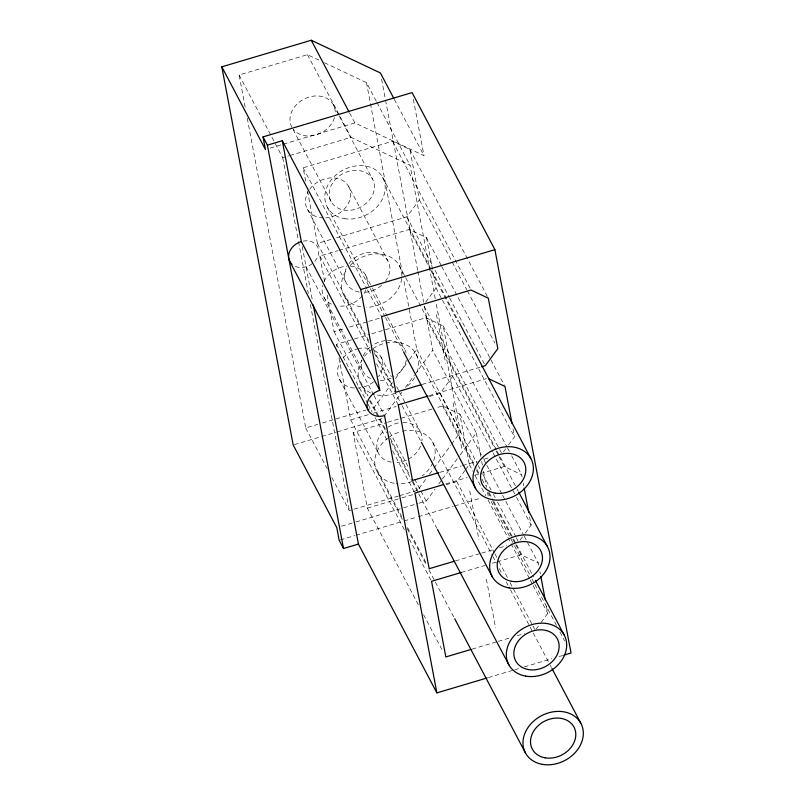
<?xml version="1.0" encoding="UTF-8"?>
<svg xmlns="http://www.w3.org/2000/svg" width="805" height="805" viewBox="0 0 805 805"><rect width="100%" height="100%" fill="white"/><g stroke="black" fill="none" stroke-linecap="round" stroke-linejoin="round"><path stroke-width="0.6" stroke-dasharray="4.03 3.02" d="M336.5 237.767L406.857 216.867L419.385 199.831L409.866 149.408L392.578 141.237L303.143 167.812L306.142 183.661M425.714 302.086L436.038 288.059L432.788 270.842M392.508 382.556L374.073 407.632L366.879 409.765M395.456 378.551L408.729 360.499M409.473 359.493L416.849 349.471L403.557 279.043M384.106 416.396L401.786 392.347M405.468 387.336L414.313 375.311M415.048 374.305L432.738 350.266L423.893 303.425M429.427 396.523L440.164 393.333L452.692 376.297L443.173 325.874L425.885 317.703L371.035 334.005M399.672 495.639L417.664 490.295L426.509 478.261M429.457 474.256L433.15 469.235M433.885 468.238L450.84 445.175M451.585 444.169L460.43 432.134L435.948 302.408M419.063 503.195L426.217 501.062L435.052 489.038M438.745 484.026L441.693 480.022M442.428 479.025L459.373 455.972M460.108 454.976L476.319 432.929L432.738 350.266M446.081 484.751L456.817 481.561L464.918 470.543M465.662 469.546L469.345 464.535L459.826 414.112L442.539 405.941L435.384 408.065M503.437 451.897L505.651 448.888M508.589 444.883L514.486 436.863L512.865 428.26M520.09 540.125L524.508 534.117M525.252 533.111L531.139 525.102L529.519 516.488M536.009 629.369L540.427 623.352M541.161 622.356L547.792 613.33L546.172 604.726M245.163 107.085L239.105 74.996L307.46 54.69L318.81 60.053M270.178 148.07L282.102 144.528M283.29 144.176L354.844 122.913L423.983 155.617L413.015 97.536M239.105 74.996L282.696 157.669L288.683 155.888M289.891 155.526L351.05 137.353L410.057 165.267L435.716 301.171M307.52 190.986L317.422 243.442L331.73 239.186M324.636 281.659L319.796 256.04L337.687 250.727M338.875 250.375L409.232 229.465L426.519 237.646L441.16 265.409M327.162 295.073L334.075 331.67L344.802 328.48M349.571 327.061L367.462 321.748M368.66 321.396L380.584 317.854M336.913 346.714L336.45 344.278L353.143 339.318M354.341 338.965L369.837 334.357M422.112 384.438L480.535 367.08M247.256 118.194L305.719 427.938L317.713 424.376M322.513 422.947L365.681 410.117M429.256 395.627L486.492 378.622M338.986 357.692L350.728 419.908L368.61 414.595M373.389 413.176L396.04 406.445M294.389 444.622L320.621 436.823M321.809 436.471L336.128 432.215M337.315 431.862L382.627 418.399M418.318 604.746L367.382 508.136L353.103 432.506L386.491 422.595M387.688 422.233L434.197 408.417M439.953 472.324L461.416 465.944M462.613 465.592L476.922 461.335M484.077 459.212L490.034 457.441M331.871 477.536L349.31 510.601L398.475 496.001M445.91 483.865L467.373 477.486M474.527 475.363L479.297 473.944M480.494 473.592L504.343 466.508L521.63 474.678L522.324 478.371M367.382 508.136L400.769 498.215M401.967 497.862L413.891 494.32M341.551 526.218L354.663 522.324M355.86 521.972L402.369 508.156M403.557 507.794L417.865 503.548M340.364 539.883L354.784 535.597M355.991 535.245L402.872 521.318M404.07 520.956L417.292 517.031M418.499 516.669L453.356 506.315M454.563 505.953L481.008 498.094M455.419 560.914L480.454 553.468M481.652 553.115L493.576 549.573M499.533 547.803L506.687 545.679M461.376 572.456L485.224 565.372M492.378 563.238L495.95 562.182M497.148 561.82L520.996 554.736L538.283 562.916L538.746 565.372M472.072 649.142L497.108 641.706M498.305 641.354L509.032 638.164M517.384 635.678L524.538 633.555M488.383 677.579L513.54 670.102M514.737 669.75L519.527 668.321M524.317 666.902L551.868 658.711M559.052 656.578L562.645 655.512M324.485 62.74L366.476 82.603L376.358 101.339M394.339 99.407L423.983 155.617M409.866 149.408L488.323 298.212M376.931 102.446L410.057 165.267M392.578 141.237L470.452 288.925M419.385 199.831L466.809 289.78M467.393 290.887L494.904 343.081M441.744 266.515L490.336 358.678M490.919 359.795L504.383 385.333M406.857 216.867L432.617 265.72M434.962 270.168L449.009 296.814M449.593 297.93L485.304 365.661M349.612 113.002L354.844 122.913M382.566 177.251L431.178 269.464M431.762 270.571L458.709 321.678M409.232 229.465L430.313 269.444M430.896 270.55L457.824 321.638M436.038 288.059L441.895 299.168M442.478 300.275L514.486 436.863M307.46 54.69L351.05 137.353M333.28 104.66L338.543 114.652M339.136 115.769L372.504 179.062M443.173 325.874L506.989 446.916M507.573 448.023L509.334 451.364M511.668 455.801L521.63 474.678M424.094 306.212L499.04 448.345M499.623 449.452L501.374 452.782M399.22 265.489L405.076 276.598M405.66 277.705L496.454 449.904M497.037 451.011L516.367 487.679M516.951 488.786L518.118 491.01M425.885 317.703L495.558 449.844M496.142 450.961L498.486 455.399M499.07 456.505L504.343 466.508M452.692 376.297L492.499 451.806M493.083 452.923L515.925 496.222M516.508 497.339L531.139 525.102M309.734 189.235A23.566 18.948 -27.8 0 1 348.746 186.589L387.97 260.991M459.826 414.112L483.242 458.528M483.835 459.645L486.17 464.083M486.753 465.189L501.978 494.069M502.562 495.176L523.642 535.154M524.226 536.261L538.283 562.916M440.164 393.333L477.637 464.405M478.22 465.511L479.971 468.842M482.899 474.397L491.1 489.943M493.445 494.381L495.196 497.711M497.54 502.159L515.693 536.583M516.277 537.69L518.611 542.127M416.849 349.471L460.43 432.134M415.873 353.727L476.198 468.148M476.791 469.265L479.126 473.702M482.064 479.257L485.576 485.928M489.088 492.59L493.193 500.368M493.777 501.475L513.107 538.143M513.691 539.249L516.035 543.697M516.619 544.804L533.604 577.024M442.539 405.941L474.155 465.904M476.5 470.341L478.844 474.789M488.212 492.549L490.547 496.997M492.891 501.435L512.211 538.082M512.795 539.189L515.14 543.637M515.723 544.744L520.996 554.736M491.131 501.485L513.882 544.623M514.455 545.73L531.37 577.809M531.954 578.916L534.289 583.333M534.872 584.44L556.446 625.364M559.948 632.006L564.617 640.85M293.101 129.504L331.157 201.683M469.345 464.535L472.857 471.197M475.202 475.634L485.737 495.628M488.082 500.066L529.65 578.906M530.233 580.023L532.578 584.46M533.162 585.567L547.792 613.33M365.4 274.827L371.84 287.043M372.423 288.15L387.054 315.912M387.648 317.019L404.623 349.229M327.434 207.418L384.84 316.285M385.424 317.401L402.993 350.728M303.143 167.812L366.959 288.844M367.543 289.961L381.6 316.607M456.817 481.561L494.29 552.633M494.874 553.749L498.386 560.411M498.969 561.518L507.754 578.171M510.098 582.619L532.346 624.811M532.93 625.928L535.275 630.365M432.526 441.955L492.268 555.269M492.851 556.386L496.373 563.047M499.301 568.602L501.646 573.049M506.325 581.935L508.086 585.265M510.43 589.713L532.689 631.925M533.272 633.042L549.674 664.145M550.258 665.252L551.425 667.476M307.399 209.209L346.623 283.612M380.856 356.756L391.401 376.75M396.664 386.742L399.008 391.18M399.592 392.297L405.448 403.396M406.032 404.513L420.089 431.158M317.422 243.442L369.525 342.266M373.037 348.927L393.534 387.799M344.087 295.646L369.274 343.423M374.546 353.415L401.494 404.523M402.077 405.629L421.407 442.297M319.796 256.04L371.316 353.757M376.589 363.759L398.254 404.845M324.053 297.448L363.276 371.85M306.081 266.777L373.409 394.48M373.993 395.587L384.538 415.571M389.6 431.621L408.779 467.997M414.595 479.015L420.401 490.044M420.985 491.141L426.217 501.062M334.075 331.67L368.036 396.08M370.37 400.518L385.595 429.387M390.284 438.272L409.604 474.92M413.015 481.481L417.664 490.295M360.741 383.884L367.191 396.11M369.525 400.548L386.511 432.768M391.2 441.653L411.697 480.535M412.291 481.652L418.147 492.761M418.731 493.868L436.884 528.311M336.45 344.278L367.483 403.134M368.066 404.241L372.172 412.019M375.09 417.564L387.386 440.888M392.659 450.881L414.907 493.073M339.509 379.376L378.742 453.779M350.728 419.908L401.665 516.518M407.521 527.617L426.841 564.265M377.394 472.122L402.581 519.889M407.27 528.774L426.6 565.442M428.944 569.88L434.801 580.989M435.384 582.106L454.131 617.656M353.103 432.506L404.633 530.233M409.312 539.119L431.561 581.311M423.591 614.748L442.911 651.386M305.719 427.938L327.222 468.721M523.25 483.282L523.713 485.747M539.903 571.52L540.366 573.985M476.319 432.929L480.756 456.405M481.682 461.356L482.386 465.059M483.553 471.237L486.582 487.307M487.518 492.247L488.212 495.95M426.519 237.646L432.557 269.615M436.441 314.534L445.638 363.236M453.094 402.762L462.291 451.464M469.748 491L478.945 539.702M486.401 579.238L495.598 627.94M381.56 79.111L385.283 98.834M385.515 100.072L417.614 270.148M417.845 271.386L423.661 302.197M366.476 82.603L370.209 102.376M370.441 103.603L402.621 274.103M302.227 246.37L312.592 301.281M282.696 157.669L298.293 240.353M298.534 241.581L308.315 293.412M310.408 304.521L349.31 510.601M402.923 422.434A23.566 18.948 -27.8 0 1 421.931 440.949M420.562 446.171A23.566 18.948 -27.8 0 1 408.648 459.011M406.434 460.108A23.566 18.948 -27.8 0 1 397.076 462.452M391.321 462.161A23.566 18.948 -27.8 0 1 385.142 429.417M388.07 427.193A23.566 18.948 -27.8 0 1 401.755 422.484M348.957 263.627A23.566 18.948 -27.8 0 1 380.584 254.239A23.566 18.948 -27.8 0 1 385.625 280.975M381.57 285.352A23.566 18.948 -27.8 0 1 364.957 292.285M359.211 292.004A23.566 18.948 -27.8 0 1 346.15 268.598M348.746 186.589A23.566 18.948 -27.8 0 1 325.733 217.883M323.389 217.934A23.566 18.948 -27.8 0 1 307.882 192.164M350.125 265.539A31.425 25.257 -27.8 0 1 383.321 254.471A31.425 25.257 -27.8 0 1 401.836 276.226M401.685 278.54A31.425 25.257 -27.8 0 1 366.305 307.289M360.871 306.836A31.425 25.257 -27.8 0 1 347.207 269.011M406.314 360.056A23.566 18.948 -27.8 0 1 393.182 377.082M390.978 378.169A23.566 18.948 -27.8 0 1 379.276 380.574M370.662 378.602A23.566 18.948 -27.8 0 1 361.797 359.966M363.246 355.82A23.566 18.948 -27.8 0 1 372.604 345.265M374.717 343.997A23.566 18.948 -27.8 0 1 386.289 340.555M387.457 340.505A23.566 18.948 -27.8 0 1 406.032 352.681M402.44 431.239A31.425 25.257 -27.8 0 1 433.603 460.832M432.738 462.945A31.425 25.257 -27.8 0 1 422.192 475.906M411.929 481.521A31.425 25.257 -27.8 0 1 396.302 483.594M394.178 483.302A31.425 25.257 -27.8 0 1 374.989 464.948A31.425 25.257 -27.8 0 1 387.728 438.172M388.674 437.477A31.425 25.257 -27.8 0 1 400.206 431.832M372.987 348.575A31.425 25.257 -27.8 0 1 407.803 345.647A31.425 25.257 -27.8 0 1 416.507 373.741M414.585 377.595A31.425 25.257 -27.8 0 1 405.539 387.668M395.275 393.283A31.425 25.257 -27.8 0 1 372.785 393.806M370.592 392.89A31.425 25.257 -27.8 0 1 362.039 360.006M364.534 356.353A31.425 25.257 -27.8 0 1 372.021 349.239M303.294 241.098A15.708 12.628 -27.8 0 1 317.854 247.366A15.708 12.628 -27.8 0 1 313.215 262.873M312.431 263.517A15.708 12.628 -27.8 0 1 294.841 266.214M374.406 350.477A23.566 18.948 -27.8 0 1 378.521 376.74M373.52 381.892A23.566 18.948 -27.8 0 1 357.843 388.05M354.351 388.04A23.566 18.948 -27.8 0 1 340.565 361.334M343.343 357.561A23.566 18.948 -27.8 0 1 356.615 349.159M357.782 348.837A23.566 18.948 -27.8 0 1 370.441 348.867M350.557 266.163A23.566 18.948 -27.8 0 1 367.241 284.618M365.873 289.84A23.566 18.948 -27.8 0 1 363.055 294.811M362.341 295.737A23.566 18.948 -27.8 0 1 337.748 306.001M331.439 304.199A23.566 18.948 -27.8 0 1 322.574 285.564M324.023 281.418A23.566 18.948 -27.8 0 1 347.066 266.153M291.933 127.281A23.566 18.948 -27.8 0 1 308.456 97.244A23.566 18.948 -27.8 0 1 335.212 113.404M334.478 117.59A23.566 18.948 -27.8 0 1 315.882 134.968A23.566 18.948 -27.8 0 1 293.312 129.343M344.218 218.598A31.425 25.257 -27.8 0 0 384.81 183.48A31.425 25.257 -27.8 0 0 335.977 174.937A31.425 25.257 -27.8 0 0 344.218 218.598M343.745 210.065A23.566 18.948 -27.8 0 0 374.194 183.731A23.566 18.948 -27.8 0 0 337.557 177.321A23.566 18.948 -27.8 0 0 343.745 210.065"/><path stroke-width="1.21" d="M487.186 677.931L436.874 692.884L358.426 544.079L343.514 548.507L339.157 540.246L336.782 527.637L293.191 444.974L221.818 66.825L311.253 40.25L380.393 72.953L393.766 98.301M221.818 66.825L265.409 149.489L263.024 136.89L412.09 92.595L494.894 249.661L571.027 653.016L563.842 655.159M263.024 136.89L267.391 145.152L282.293 140.724L360.741 289.528L379.779 390.365A15.708 12.628 -27.8 0 0 367.251 407.4A15.708 12.628 -27.8 0 0 384.538 415.571L436.874 692.884M360.741 289.528L494.894 249.661M420.914 384.8L395.869 392.236L381.6 316.607L471.036 290.031L488.323 298.212L497.832 348.625L485.304 365.661L481.732 366.728M428.069 395.99L398.254 404.845L412.532 480.474L438.765 472.676M443.525 484.57L414.907 493.073L429.186 568.702L454.221 561.266M461.376 572.456L431.561 581.311L445.839 656.94L470.875 649.504M488.766 378.783L504.977 386.44L511.94 423.339M311.253 40.25L349.028 111.895M459.293 322.785L530.757 458.327M518.712 492.117L547.41 546.555M535.365 580.355L564.063 634.793M403.577 351.835L475.624 488.484M552.019 668.593L580.717 723.021M421.407 442.297L492.278 576.722M282.293 140.724L301.322 241.56L379.779 390.365M437.477 529.418L508.931 664.95M289.921 261.706L368.378 410.51M454.714 618.763L525.585 753.188M524.176 488.202L528.825 512.805M540.829 576.44L545.247 599.806M313.296 304.984L358.426 544.079M267.391 145.152L343.514 548.507M291.984 264.312A15.708 12.628 -27.8 0 1 301.322 241.56M492.408 499.664A31.425 25.257 -27.8 0 0 533.001 464.545A31.425 25.257 -27.8 0 0 484.167 456.002A31.425 25.257 -27.8 0 0 492.408 499.664M545.066 757.807A23.566 18.948 -27.8 0 0 575.515 731.463A23.566 18.948 -27.8 0 0 538.877 725.053A23.566 18.948 -27.8 0 0 545.066 757.807M509.062 587.902A31.425 25.257 -27.8 0 0 549.654 552.783A31.425 25.257 -27.8 0 0 500.821 544.23A31.425 25.257 -27.8 0 0 509.062 587.902M542.369 764.368A31.425 25.257 -27.8 0 0 582.961 729.25A31.425 25.257 -27.8 0 0 534.128 720.706A31.425 25.257 -27.8 0 0 542.369 764.368M525.715 676.13A31.425 25.257 -27.8 0 0 566.307 641.011A31.425 25.257 -27.8 0 0 517.474 632.468A31.425 25.257 -27.8 0 0 525.715 676.13M495.105 493.103A23.566 18.948 -27.8 0 0 525.544 466.759A23.566 18.948 -27.8 0 0 488.917 460.349A23.566 18.948 -27.8 0 0 495.105 493.103M511.759 581.331A23.566 18.948 -27.8 0 0 542.208 554.997A23.566 18.948 -27.8 0 0 505.57 548.587A23.566 18.948 -27.8 0 0 511.759 581.331M528.412 669.569A23.566 18.948 -27.8 0 0 558.861 643.225A23.566 18.948 -27.8 0 0 522.224 636.815A23.566 18.948 -27.8 0 0 528.412 669.569"/></g></svg>
